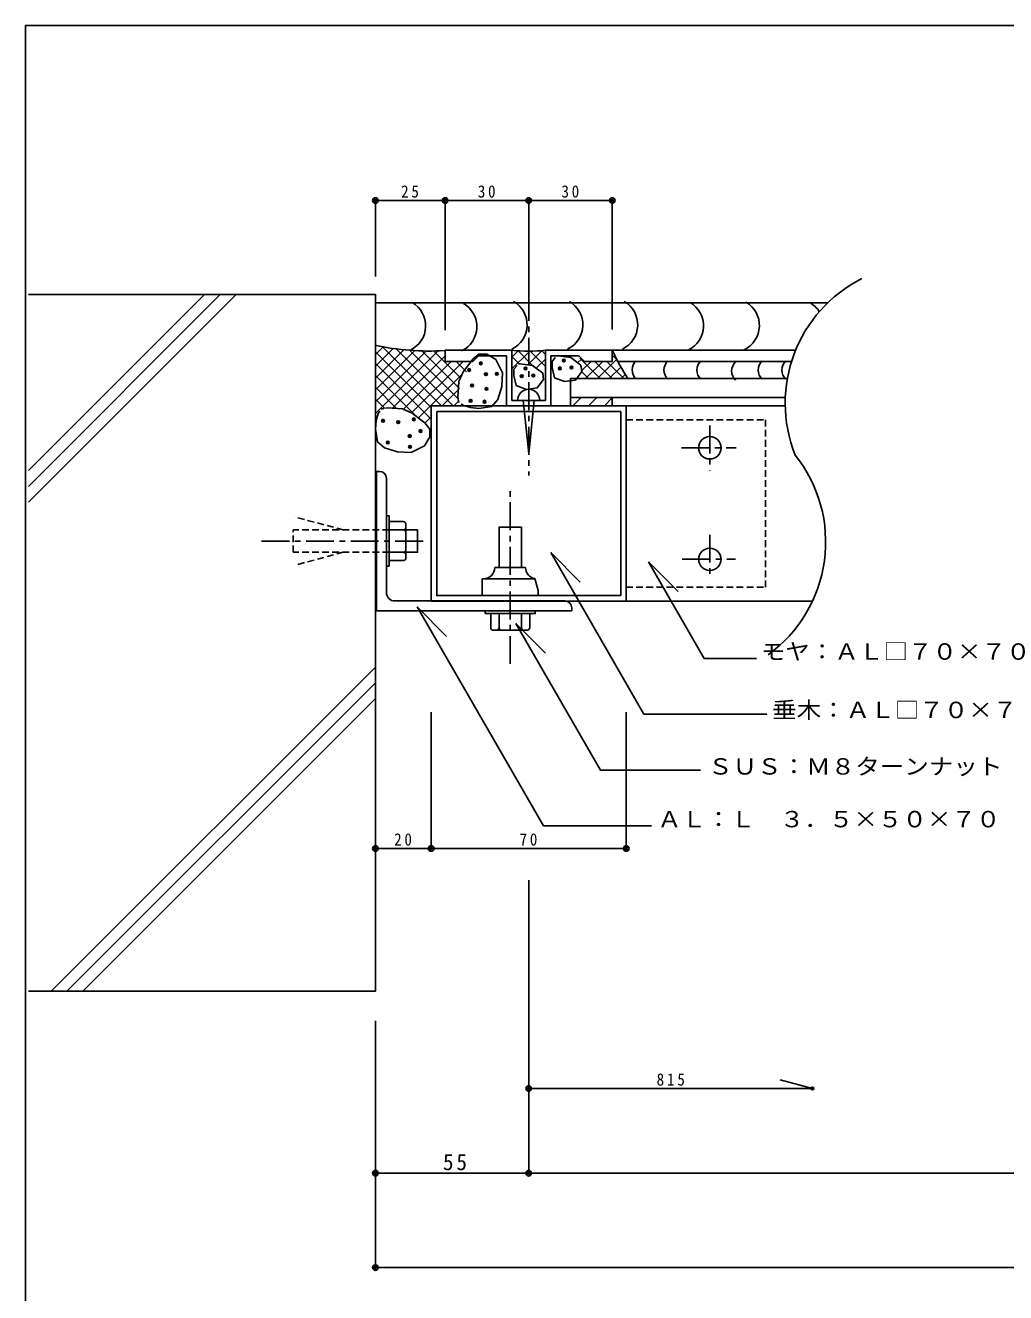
# Model space of a CAD drawing. Units: millimetres at full size, sheet at 1:2. Extents: x -1273 to 568, y -396 to 2866.
# Drawn here: x -550 to -198.3, y -52.7 to 402 of the extents above; entities that cross this region are included whole.
import ezdxf
from ezdxf.enums import TextEntityAlignment as Align

# ---------------------------------------------------------------- set-up
doc = ezdxf.new("R2010")
doc.units = ezdxf.units.MM
doc.header["$LTSCALE"] = 2
doc.header["$PDMODE"] = 32
doc.header["$PDSIZE"] = 1
doc.linetypes.add('CHAIN1', pattern=[8, 5, -1, 1, -1])
doc.linetypes.add('DASHED1', pattern=[1.8, 1.2, -0.6])
doc.layers.add('0-0', color=134, linetype='Continuous')
doc.layers.add('1-0', color=7, linetype='Continuous')
doc.styles.add('ＭＳ ゴシック', font='')
doc.styles.get('ＭＳ ゴシック').set_extended_font_data('MS Gothic')

msp = doc.modelspace()

# ---------------------------------------------------------------- linework, layer by layer
at = {"layer": '0-0'}
for p, q in [((568, 402), (-550, 402)), ((-550, 402), (-550, -396))]:
    msp.add_line(p, q, dxfattribs=at)
at = {"layer": '1-0', "color": 4}
for p, q in [((-424.429, 339.145), (-399.429, 339.145)), ((-424.429, 339.145), (-424.429, 311.933)), ((-399.429, 339.145), (-369.429, 339.145)), ((-399.429, 339.145), (-399.429, 292.605)), ((-369.429, 339.145), (-339.429, 339.145)), ((-369.429, 339.145), (-369.429, 304.812)), ((-339.429, 339.145), (-339.429, 292.859)), ((-424.429, 106.669), (-424.429, 155.551)), ((-404.429, 106.669), (-404.429, 155.551)), ((-334.429, 106.669), (-334.429, 155.551)), ((-424.429, 106.669), (-404.429, 106.669)), ((-404.429, 106.669), (-334.429, 106.669)), ((-369.429, -9.824), (-369.429, 95.318)), ((-369.429, 20.556), (-369.429, 95.318)), ((-424.429, -43.692), (-424.429, 44.803)), ((-424.429, -9.824), (-424.429, 44.803)), ((-267.627, 20.556), (-279.235, 23.667)), ((-369.429, 20.556), (-267.627, 20.556)), ((-424.429, -9.824), (-369.429, -9.824)), ((-369.429, -9.824), (326.612, -9.824)), ((-424.429, -43.692), (381.612, -43.692))]:
    msp.add_line(p, q, dxfattribs=at)
at = {"layer": '1-0'}
for p, q in [((-485.719, 305.44), (-548.899, 242.259)), ((-480.062, 305.44), (-548.899, 236.603)), ((-474.405, 305.44), (-548.899, 230.946)), ((-421.681, 286.669), (-424.429, 283.921)), ((-422.005, 286.73), (-400.599, 265.325)), ((-418.038, 286.069), (-424.429, 279.678)), ((-414.259, 285.606), (-424.429, 275.436)), ((-410.329, 285.293), (-424.429, 271.193)), ((-406.232, 285.148), (-424.429, 266.951)), ((-424.429, 284.912), (-404.693, 265.176)), ((-401.944, 285.193), (-424.375, 262.762)), ((-399.429, 283.465), (-418.256, 264.638)), ((-416.952, 285.92), (-396.453, 265.421)), ((-412.211, 285.422), (-394.631, 267.842)), ((-407.726, 285.179), (-394.657, 272.11)), ((-403.458, 285.154), (-393.884, 275.579)), ((-373.17, 285.219), (-375.429, 282.959)), ((-369.429, 284.717), (-375.429, 278.717)), ((-375.429, 283.135), (-372.86, 280.566)), ((-373.22, 285.169), (-368.063, 280.011)), ((-364.59, 285.313), (-369.689, 280.215)), ((-368.89, 285.081), (-363.429, 279.62)), ((-363.429, 282.231), (-366.69, 278.971)), ((-364.735, 285.169), (-363.429, 283.863)), ((-361.012, 281.441), (-359.897, 282.835)), ((-358.782, 283.393), (-359.339, 283.393)), ((-350.373, 282.384), (-351.981, 280.776)), ((-351.119, 282.629), (-343.729, 275.24)), ((-337.848, 282.181), (-344.79, 275.24)), ((-339.429, 283.668), (-337.747, 281.986)), ((-424.429, 280.669), (-404.415, 260.655)), ((-397.212, 281.44), (-414.456, 264.196)), ((-392.969, 281.44), (-411.206, 263.203)), ((-395.501, 281.44), (-391.762, 277.701)), ((-374.729, 278.614), (-373.614, 280.008)), ((-372.499, 280.566), (-373.057, 280.566)), ((-350.484, 277.752), (-347.972, 275.24)), ((-347.075, 281.44), (-350.449, 278.065)), ((-342.832, 281.44), (-349.032, 275.24)), ((-345.687, 281.44), (-339.487, 275.24)), ((-341.444, 281.44), (-335.244, 275.24)), ((-336.363, 279.424), (-340.547, 275.24)), ((-424.429, 276.426), (-410.441, 262.438)), ((-393.588, 276.579), (-409.011, 261.156)), ((-334.788, 276.756), (-336.304, 275.24)), ((-424.429, 272.184), (-416.804, 264.559)), ((-394.262, 271.662), (-400.599, 265.325)), ((-394.848, 268.763), (-394.749, 268.164)), ((-424.429, 267.941), (-421.163, 264.675)), ((-422.293, 264.345), (-421.194, 264.644)), ((-420.196, 264.744), (-420.795, 264.644)), ((-394.57, 267.111), (-396.357, 265.325)), ((-394.449, 266.666), (-394.749, 267.764)), ((-392.851, 265.568), (-393.65, 266.167)), ((-423.391, 262.747), (-422.792, 263.546)), ((-404.429, 261.495), (-406.644, 259.28)), ((-361.542, 212.818), (-328.065, 154.835)), ((-361.542, 212.818), (-350.935, 202.211)), ((-326.446, 209.512), (-306.425, 174.835)), ((-326.446, 209.512), (-315.839, 198.905)), ((-409.475, 193.391), (-364.121, 114.835)), ((-409.475, 193.391), (-398.868, 182.784)), ((-374.003, 187.386), (-343.663, 134.835)), ((-374.003, 187.386), (-363.397, 176.779)), ((-306.425, 174.835), (-287.737, 174.835)), ((-424.429, 171.762), (-540.751, 55.44)), ((-424.429, 166.105), (-535.094, 55.44)), ((-424.429, 160.448), (-529.437, 55.44)), ((-328.065, 154.835), (-283.969, 154.835)), ((-343.663, 134.835), (-307.83, 134.835)), ((-364.121, 114.835), (-325.411, 114.835))]:
    msp.add_line(p, q, dxfattribs=at)
at = {"layer": '1-0', "color": 5, "linetype": 'CHAIN1'}
for p, q in [((-369.429, 305.947), (-369.429, 240.493)), ((-304.429, 258.386), (-304.429, 242.299)), ((-314.602, 250.44), (-295.029, 250.44)), ((-376.066, 172.874), (-376.066, 234.834)), ((-304.429, 219.241), (-304.429, 203.958)), ((-407.288, 216.973), (-466.892, 216.973)), ((-314.333, 210.44), (-295.297, 210.44))]:
    msp.add_line(p, q, dxfattribs=at)
at = {"layer": '1-0', "color": 5}
for p, q in [((-262.169, 302.44), (-424.429, 302.44)), ((-399.429, 285.44), (-375.429, 285.44)), ((-375.429, 285.44), (-375.429, 267.44)), ((-363.429, 285.44), (-363.429, 267.44)), ((-363.429, 285.44), (-273.931, 285.44)), ((-339.429, 285.44), (-339.429, 281.44)), ((-275.126, 281.44), (-337.462, 281.44)), ((-354.429, 275.24), (-354.429, 265.44)), ((-354.429, 275.24), (-276.641, 275.24)), ((-354.429, 268.44), (-277.373, 268.44)), ((-350.606, 268.44), (-353.606, 265.44)), ((-344.949, 268.44), (-347.949, 265.44)), ((-339.429, 268.303), (-342.292, 265.44)), ((-339.429, 268.44), (-339.429, 265.44)), ((-404.429, 265.44), (-404.429, 195.44)), ((-404.429, 265.44), (-277.4, 265.44)), ((-369.429, 265.44), (-377.429, 265.44)), ((-369.429, 267.44), (-375.429, 267.44)), ((-369.429, 267.44), (-374.129, 267.44)), ((-371.429, 267.44), (-369.429, 248.44)), ((-369.429, 267.44), (-363.429, 267.44)), ((-369.429, 267.44), (-364.729, 267.44)), ((-367.429, 267.44), (-369.429, 248.44)), ((-369.429, 265.44), (-361.429, 265.44)), ((-334.429, 265.44), (-334.429, 195.44)), ((-423.971, 241.973), (-423.971, 191.973)), ((-422.971, 241.973), (-423.971, 241.973)), ((-420.471, 198.473), (-420.471, 239.473)), ((-419.471, 207.973), (-419.471, 225.973)), ((-414.471, 223.973), (-419.471, 223.973)), ((-413.471, 221.973), (-413.471, 222.973)), ((-413.471, 222.973), (-413.471, 211.973)), ((-409.268, 220.973), (-419.471, 220.973)), ((-413.471, 213.973), (-413.471, 219.973)), ((-372.066, 221.973), (-372.066, 207.473)), ((-414.471, 209.973), (-419.471, 209.973)), ((-413.471, 211.973), (-413.471, 210.973)), ((-419.471, 207.973), (-420.471, 207.973)), ((-381.566, 207.473), (-370.566, 207.473)), ((-386.066, 203.473), (-386.066, 197.473)), ((-385.566, 203.473), (-386.066, 203.473)), ((-385.566, 203.473), (-367.199, 203.473)), ((-368.566, 203.473), (-367.199, 203.473)), ((-366.066, 199.243), (-367.213, 203.526)), ((-386.066, 197.473), (-366.066, 197.473)), ((-366.066, 199.243), (-366.066, 197.473)), ((-423.971, 191.973), (-353.971, 191.973)), ((-417.471, 195.473), (-356.471, 195.473)), ((-404.429, 195.44), (-267.627, 195.44)), ((-385.066, 190.973), (-385.066, 191.973)), ((-385.066, 191.973), (-367.066, 191.973)), ((-383.066, 185.973), (-383.066, 190.973)), ((-380.066, 184.973), (-380.066, 190.973)), ((-372.066, 184.973), (-372.066, 190.973)), ((-369.066, 185.973), (-369.066, 190.973)), ((-353.971, 192.973), (-353.971, 191.973)), ((-381.066, 184.973), (-382.066, 184.973)), ((-370.066, 184.973), (-381.066, 184.973)), ((-379.066, 184.973), (-373.066, 184.973)), ((-371.066, 184.973), (-370.066, 184.973))]:
    msp.add_line(p, q, dxfattribs=at)
at = {"layer": '1-0', "color": 5, "linetype": 'DASHED1'}
for p, q in [((-334.429, 260.44), (-284.429, 260.44)), ((-284.429, 260.44), (-284.429, 200.44)), ((-435.971, 220.973), (-453.358, 225.632)), ((-453.971, 212.973), (-453.971, 220.973)), ((-419.471, 220.973), (-453.971, 220.973)), ((-419.471, 212.973), (-453.971, 212.973)), ((-435.971, 212.973), (-453.358, 208.315)), ((-334.429, 200.44), (-284.429, 200.44))]:
    msp.add_line(p, q, dxfattribs=at)
at = {"layer": '1-0', "color": 5}
for points in [[(-548.899, 305.44), (-424.429, 305.44), (-424.429, 55.44), (-548.899, 55.44)], [(-399.429, 285.44), (-399.429, 281.44), (-389.429, 281.44), (-387.429, 283.44), (-377.429, 283.44), (-377.429, 265.44)], [(-339.429, 285.44), (-339.429, 281.44), (-349.429, 281.44), (-351.429, 283.44), (-361.429, 283.44), (-361.429, 265.44)], [(-402.429, 263.44), (-402.429, 197.44), (-336.429, 197.44)], [(-402.429, 263.44), (-336.429, 263.44), (-336.429, 197.44)], [(-419.471, 225.973), (-420.471, 225.973), (-420.471, 207.973)], [(-409.268, 220.973), (-409.268, 212.973), (-419.471, 212.973)], [(-372.066, 221.973), (-380.066, 221.973), (-380.066, 207.473)], [(-385.066, 190.973), (-367.066, 190.973), (-367.066, 191.973)]]:
    msp.add_lwpolyline(points, dxfattribs=at)
at = {"layer": '1-0'}
for points in [[(-394.848, 268.763), (-394.549, 274.255), (-392.951, 277.75), (-390.954, 280.346), (-389.456, 282.243), (-387.26, 284.04), (-384.464, 284.04), (-381.269, 282.143), (-378.872, 277.35), (-379.072, 272.457), (-380.47, 267.764), (-382.666, 265.268), (-387.26, 264.569), (-390.355, 264.869), (-392.851, 265.568)], [(-358.782, 283.393), (-354.321, 282.835), (-350.697, 280.048), (-350.418, 277.817), (-352.649, 274.751), (-356.551, 274.193), (-360.176, 275.587), (-361.012, 279.211), (-361.012, 281.441)], [(-372.499, 280.566), (-368.039, 280.008), (-364.415, 277.221), (-364.136, 274.99), (-366.366, 271.924), (-370.269, 271.366), (-373.893, 272.76), (-374.729, 276.384), (-374.729, 278.614)], [(-420.196, 264.744), (-414.704, 264.444), (-411.209, 262.847), (-408.613, 260.85), (-406.716, 259.352), (-404.919, 257.155), (-404.919, 254.359), (-406.816, 251.164), (-411.609, 248.768), (-416.501, 248.967), (-421.194, 250.365), (-423.691, 252.562), (-424.39, 257.155), (-424.09, 260.251), (-423.391, 262.747)]]:
    msp.add_lwpolyline(points, dxfattribs=at)
at = {"layer": '1-0', "color": 5}
for centre, radius in [((-424.429, 339.145), 1), ((-399.429, 339.145), 1), ((-369.429, 339.145), 1), ((-339.429, 339.145), 1), ((-304.429, 250.44), 4), ((-304.429, 210.44), 4), ((-424.429, 106.669), 1), ((-404.429, 106.669), 1), ((-334.429, 106.669), 1), ((-369.429, 20.556), 1), ((-424.429, -9.824), 1), ((-369.429, -9.824), 1), ((-424.429, -43.692), 1)]:
    msp.add_circle(centre, radius, dxfattribs=at)
at = {"layer": '1-0'}
for centre, radius, start, end in [((-227.411, 266.497), 50, 116.68906, 201.94146), ((-416.022, 294.21), 9.637, 295.50822, 60.08659), ((-397.66, 293.882), 9.637, 295.50822, 60.08659), ((-379.626, 294.538), 9.637, 295.50822, 60.08659), ((-359.624, 294.538), 9.637, 295.50822, 60.08659), ((-339.951, 294.538), 9.637, 295.50822, 60.08659), ((-316.343, 294.21), 9.637, 295.50822, 60.08659), ((-296.297, 294.312), 9.637, 295.50822, 60.08659), ((-273.389, 294.21), 9.637, 31.60111, 60.08659), ((-327.832, 278.401), 4.448, 132.51045, 227.48955), ((-316.441, 278.314), 4.448, 132.51045, 227.48955), ((-304.637, 278.314), 4.448, 132.51045, 227.48955), ((-292.177, 277.986), 4.448, 132.51045, 227.48955), ((-282.668, 278.314), 4.448, 132.51045, 227.48955), ((-274.143, 278.314), 4.448, 132.51045, 227.48955), ((-312.899, 216.662), 50, 305.90614, 38.538)]:
    msp.add_arc(centre, radius, start, end, dxfattribs=at)
at = {"layer": '1-0', "color": 5}
for centre, radius, start, end in [((-405.055, 376.301), 91.161, 257.71205, 273.39802), ((-369.429, 335.078), 50, 263.1079, 276.8921), ((-266.975, 318.584), 79.675, 204.58205, 213.13772), ((-369.429, 267.44), 4, 90, 180), ((-369.429, 267.44), 4, 0, 90), ((-422.971, 239.473), 2.5, 0, 90), ((-414.471, 222.973), 1, 0, 90), ((-414.471, 221.973), 1, 270, 0), ((-414.471, 219.973), 1, 0, 90), ((-414.471, 213.973), 1, 270, 0), ((-414.471, 211.973), 1, 0, 90), ((-414.471, 210.973), 1, 270, 0), ((-385.566, 207.473), 4, 270, 0), ((-366.566, 207.473), 4, 180, 260.68179), ((-417.471, 198.473), 3, 180, 270), ((-356.471, 192.973), 2.5, 0, 90), ((-382.066, 185.973), 1, 180, 270), ((-381.066, 185.973), 1, 270, 0), ((-379.066, 185.973), 1, 180, 270), ((-373.066, 185.973), 1, 270, 0), ((-371.066, 185.973), 1, 180, 270), ((-370.066, 185.973), 1, 270, 0)]:
    msp.add_arc(centre, radius, start, end, dxfattribs=at)
at = {"layer": '1-0', "color": 4}
for p in [(-424.429, 339.145), (-399.429, 339.145), (-369.429, 339.145), (-339.429, 339.145), (-424.429, 106.669), (-404.429, 106.669), (-334.429, 106.669), (-369.429, 20.556), (-267.627, 20.556), (-424.429, -9.824), (-369.429, -9.824), (-424.429, -43.692)]:
    msp.add_point(p, dxfattribs=at)
at = {"layer": '1-0'}
for p in [(-356.83, 281.72), (-390.755, 278.349), (-386.561, 280.745), (-384.763, 276.851), (-380.869, 276.951), (-370.548, 278.893), (-358.224, 278.932), (-354.042, 279.211), (-389.756, 272.757), (-371.942, 276.105), (-367.76, 276.384), (-384.564, 271.559), (-390.255, 267.265), (-385.263, 266.966), (-421.694, 260.151), (-416.202, 259.652), (-410.61, 260.65), (-412.108, 254.659), (-408.214, 256.456), (-419.996, 252.362), (-412.008, 250.765)]:
    msp.add_point(p, dxfattribs=at)

# ---------------------------------------------------------------- texts
at = {"layer": '1-0', "style": 'ＭＳ ゴシック', "width": 1.1}
for s, p in [('モヤ：ＡＬ□７０×７０', (-286.17, 172.653)), ('垂木：ＡＬ□７０×７０', (-282.116, 151.707)), ('ＳＵＳ：Ｍ８ターンナット', (-305.09, 131.436)), ('ＡＬ：Ｌ\u3000３．５×５０×７０', (-323.334, 112.516))]:
    msp.add_text(s, height=5.865, dxfattribs=at).set_placement(p, align=Align.BOTTOM_LEFT)
at = {"layer": '1-0', "attachment_point": 7, "style": 'ＭＳ ゴシック'}
for s, insert, char_height in [('\\T1.36;\\W0.9;25', (-415.179, 340.145), 4.399), ('\\T1.36;\\W0.9;30', (-387.679, 340.145), 4.399), ('\\T1.36;\\W0.9;30', (-357.679, 340.145), 4.399), ('\\T1.36;\\W0.9;20', (-417.679, 107.669), 4.399), ('\\T1.36;\\W0.9;70', (-372.679, 107.669), 4.399), ('\\T1.38;\\W0.9;815', (-323.528, 21.556), 4.399), ('\\T1.27;\\W0.95;55', (-400.179, -8.824), 5.865)]:
    msp.add_mtext(s, dxfattribs=dict(at, insert=insert, char_height=char_height))

doc.saveas('drawing.dxf')
